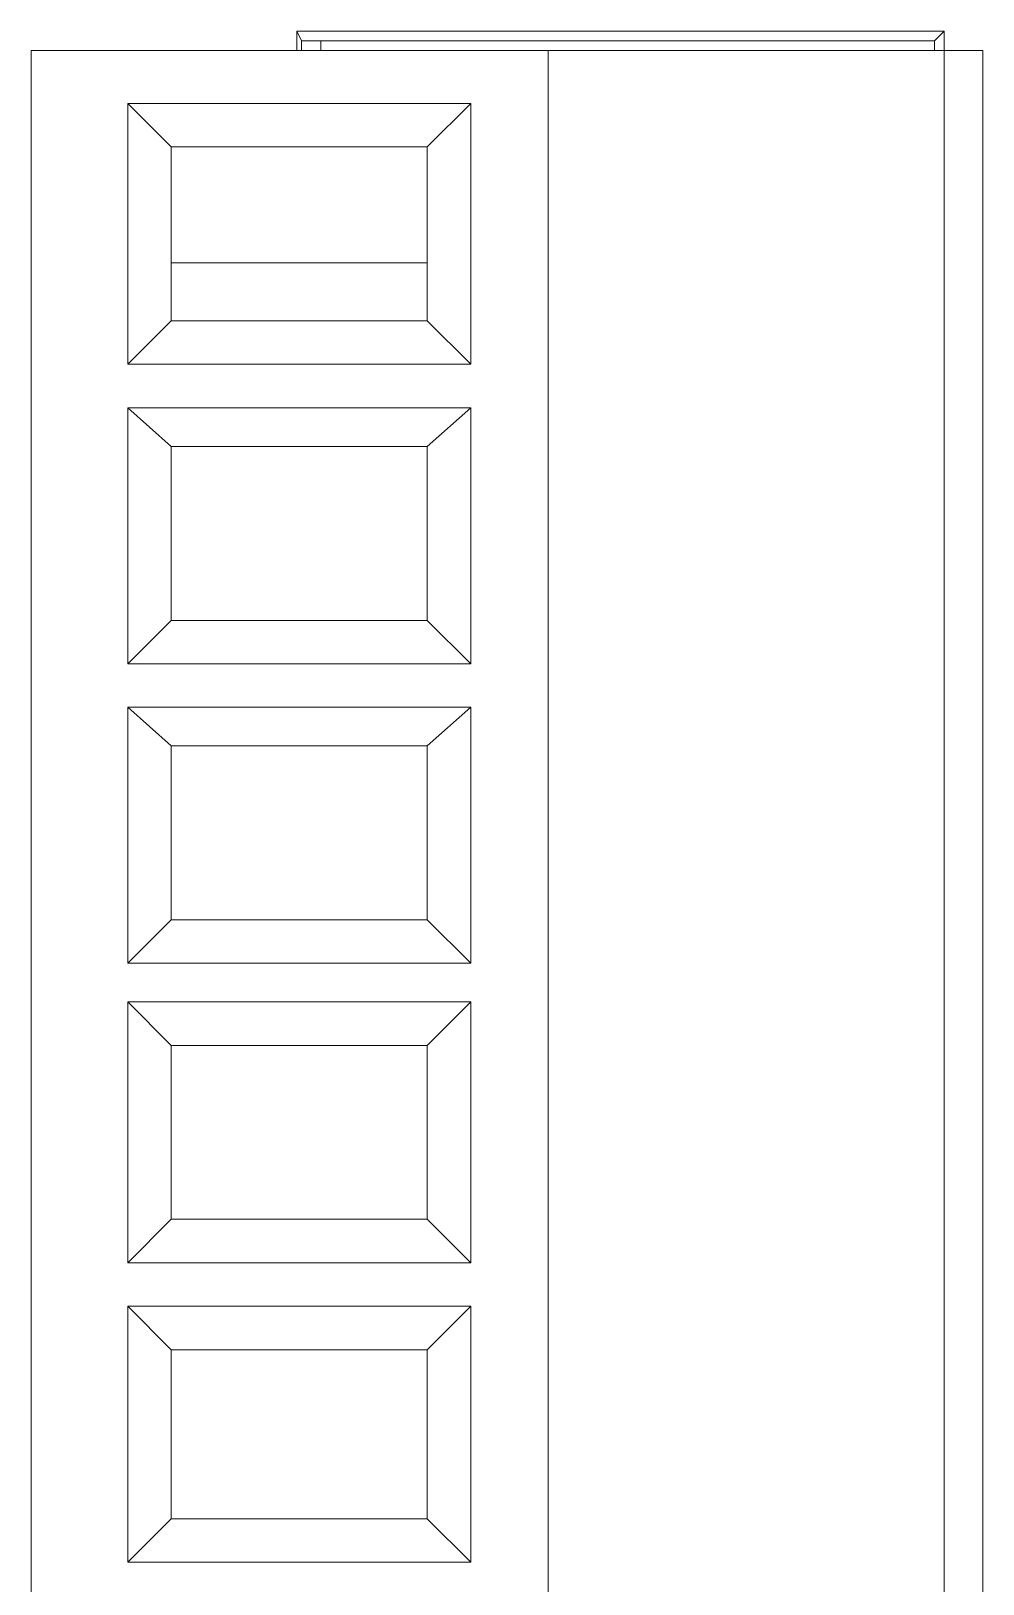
# Model space of a CAD drawing. Header units: millimetres. Extents: x 41 to 1635, y 11 to 1528.
# Drawn here: x 964.54 to 975.7, y 1142.53 to 1160.74 of the extents above; entities that cross this region are included whole.
import ezdxf

# ---------------------------------------------------------------- set-up
doc = ezdxf.new("R2010")
doc.units = ezdxf.units.MM
doc.header["$LTSCALE"] = 8
doc.layers.add('Layer1', color=3, linetype='CONTINUOUS')
doc.layers.add('PDF_Geometry', color=7, linetype='CONTINUOUS')

# ---------------------------------------------------------------- blocks, each defined once
blk = doc.blocks.new('28SS211R')
at = {"layer": 'PDF_Geometry', "lineweight": 9}
for points in [[(15.133, -37.658), (15.076, -37.545), (15.076, -37.772)], [(15.076, -37.545), (22.667, -37.545), (22.554, -37.658)], [(15.133, -37.658), (15.133, -37.772)], [(22.554, -37.658), (15.133, -37.658)], [(15.359, -37.772), (15.359, -37.658)], [(22.554, -37.772), (22.554, -37.658)], [(22.667, -37.545), (22.667, -37.772), (22.667, -70.233)], [(23.12, -37.772), (23.12, -70.233), (11.96, -70.233)], [(11.96, -70.233), (11.96, -37.772)], [(23.12, -37.772), (11.96, -37.772)], [(18.022, -70.233), (18.022, -37.772)], [(13.093, -38.395), (13.093, -41.454)], [(13.093, -38.395), (13.603, -38.905), (13.603, -40.944)], [(17.115, -38.395), (13.093, -38.395)], [(13.603, -38.905), (16.605, -38.905), (17.115, -38.395)], [(17.115, -41.454), (17.115, -38.395)], [(17.115, -41.454), (16.605, -40.944), (16.605, -38.905)], [(16.605, -40.264), (13.603, -40.264)], [(16.605, -40.944), (13.603, -40.944), (13.093, -41.454)], [(13.093, -41.454), (17.115, -41.454)], [(13.093, -41.964), (13.093, -44.966)], [(13.093, -41.964), (13.603, -42.417), (13.603, -44.457)], [(17.115, -41.964), (13.093, -41.964)], [(13.603, -42.417), (16.605, -42.417), (17.115, -41.964)], [(17.115, -44.966), (17.115, -41.964)], [(17.115, -44.966), (16.605, -44.457), (16.605, -42.417)], [(16.605, -44.457), (13.603, -44.457), (13.093, -44.966)], [(13.093, -44.966), (17.115, -44.966)], [(13.093, -45.476), (13.093, -48.479)], [(13.093, -45.476), (13.603, -45.93), (13.603, -47.969)], [(17.115, -45.476), (13.093, -45.476)], [(13.603, -45.93), (16.605, -45.93), (17.115, -45.476)], [(17.115, -48.479), (17.115, -45.476)], [(17.115, -48.479), (16.605, -47.969), (16.605, -45.929)], [(16.605, -47.969), (13.603, -47.969), (13.093, -48.479)], [(13.093, -48.479), (17.115, -48.479)], [(13.093, -48.932), (13.093, -51.991)], [(13.093, -48.932), (13.603, -49.442), (13.603, -51.481)], [(17.115, -48.932), (13.093, -48.932)], [(17.115, -48.932), (16.605, -49.442), (13.603, -49.442)], [(17.115, -51.991), (17.115, -48.932)], [(17.115, -51.991), (16.605, -51.481), (16.605, -49.442)], [(13.093, -51.991), (13.603, -51.481), (16.605, -51.481)], [(13.093, -51.991), (17.115, -51.991)], [(13.093, -52.501), (13.093, -55.504)], [(13.603, -54.994), (13.603, -53.011), (13.093, -52.501)], [(17.115, -52.501), (13.093, -52.501)], [(17.115, -52.501), (16.605, -53.011), (13.603, -53.011)], [(17.115, -55.504), (17.115, -52.501)], [(16.605, -53.011), (16.605, -54.994), (17.115, -55.504)], [(13.093, -55.504), (13.603, -54.994), (16.605, -54.994)], [(13.093, -55.504), (17.115, -55.504)]]:
    blk.add_lwpolyline(points, dxfattribs=at)

msp = doc.modelspace()

# ---------------------------------------------------------------- block references
at = {"layer": 'Layer1'}
msp.add_blockref('28SS211R', (952.583, 1198.284), dxfattribs=at)

doc.saveas('drawing.dxf')
